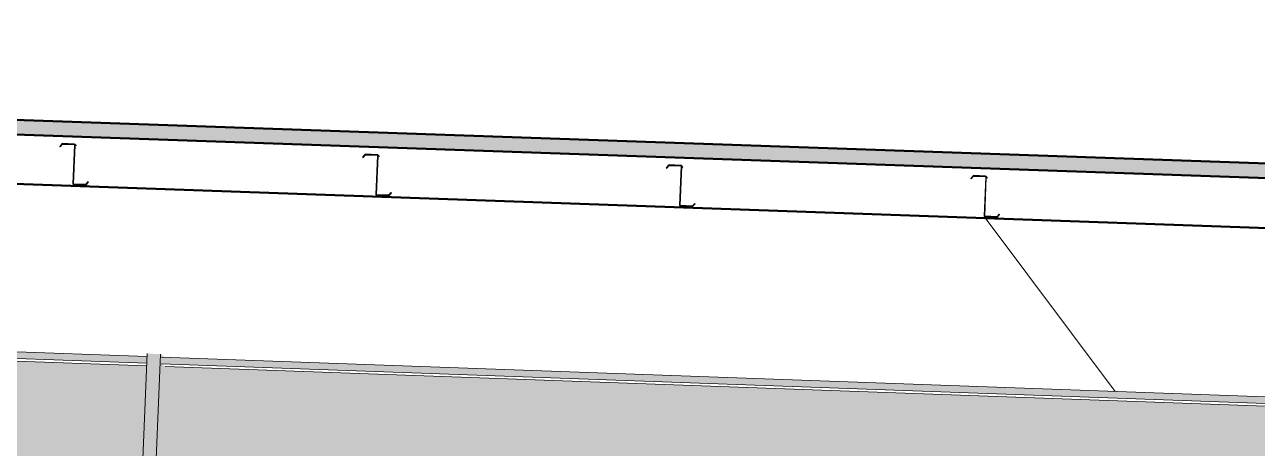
# Model space of a CAD drawing. Header units: inches. Extents: x 27328 to 52026, y -4075 to 4147.
# Drawn here: x 49625.2254 to 49625.38, y 60.161 to 60.2142 of the extents above; entities that cross this region are included whole.
import ezdxf

# ---------------------------------------------------------------- set-up
doc = ezdxf.new("R2010")
doc.units = ezdxf.units.IN
doc.header["$MEASUREMENT"] = 0
for name, color, linetype, lineweight in [('A-CLNG', 13, 'Continuous', 9), ('A-ROOF', 132, 'Continuous', 9), ('S-BEAM', 12, 'Continuous', 9)]:
    doc.layers.add(name, color=color, linetype=linetype, lineweight=lineweight)

# ---------------------------------------------------------------- blocks, each defined once
blk = doc.blocks.new('FP_201-mezzanine - perspective')
at = {"layer": 'S-BEAM'}
blk.add_line((23035.59593, 60.19783), (23035.596, 60.1979), dxfattribs=at)
blk = doc.blocks.new('FP_202-mezzanine - perspective')
at = {"layer": 'S-BEAM'}
for p, q in [((23035.63387, 60.19507), (23035.63395, 60.19514)), ((23035.63504, 60.19268), (23035.63511, 60.19275))]:
    blk.add_line(p, q, dxfattribs=at)
blk = doc.blocks.new('FP_203-mezzanine - perspective')
at = {"layer": 'S-BEAM'}
blk.add_line((23035.71025, 60.19406), (23035.71032, 60.19414), dxfattribs=at)

msp = doc.modelspace()

# ---------------------------------------------------------------- hatches: boundary and pattern name
at = {"layer": 'A-ROOF', "lineweight": 13}
msp.add_hatch(color=256, dxfattribs=at).paths.add_polyline_path([(49625.71782, 60.18305), (49625.71782, 60.18492), (49624.88371, 60.21417), (49624.88371, 60.21235), (49625.68325, 60.18426)], flags=0)
at = {"layer": 'S-BEAM'}
h = msp.add_hatch(color=256, dxfattribs=at)
h.paths.add_polyline_path([(49625.6167, 60.13394), (49625.61743, 60.13469), (49625.51341, 60.15266), (49625.44826, 60.1477), (49625.44823, 60.14685), (49625.51337, 60.1518), (49625.61666, 60.13395)], flags=0)
h.paths.add_polyline_path([(49625.44649, 60.1468), (49625.44653, 60.14766), (49625.24161, 60.14955), (49625.24158, 60.1487), (49625.44644, 60.1468)], flags=0)
h.paths.add_polyline_path([(49624.98979, 60.14867), (49625.10712, 60.16603), (49625.23977, 60.14883), (49625.23981, 60.14968), (49625.10712, 60.16689), (49624.98979, 60.14952)], flags=0)
h.paths.add_polyline_path([(49625.64198, 60.15717), (49625.6428, 60.158), (49625.61926, 60.15885), (49625.61926, 60.15799), (49625.64191, 60.15717)], flags=0)
h.paths.add_polyline_path([(49625.61747, 60.15805), (49625.61747, 60.15891), (49625.44898, 60.16499), (49625.44895, 60.16414), (49625.61355, 60.15819)], flags=0)
h.paths.add_polyline_path([(49625.44722, 60.1642), (49625.44725, 60.16505), (49625.24256, 60.17243), (49625.24252, 60.17159), (49625.44644, 60.16423)], flags=0)
h.paths.add_polyline_path([(49625.24072, 60.17165), (49625.24075, 60.1725), (49624.98979, 60.18155), (49624.98979, 60.18071), (49625.23972, 60.17169)], flags=0)
h.paths.add_polyline_path([(49624.98789, 60.18078), (49624.98789, 60.18162), (49624.95818, 60.18269), (49624.95818, 60.18185), (49624.98456, 60.1809)], flags=0)
h = msp.add_hatch(color=256, dxfattribs=at)
h.paths.add_polyline_path([(49625.61753, 60.1348), (49625.61926, 60.1366), (49625.61926, 60.15921), (49625.61753, 60.15927), (49625.61753, 60.13511)], flags=0)
h.paths.add_polyline_path([(49625.44815, 60.14555), (49625.44898, 60.16535), (49625.44727, 60.16541), (49625.44644, 60.14561)], flags=0)
h.paths.add_polyline_path([(49625.24141, 60.14748), (49625.24245, 60.1728), (49625.24077, 60.17286), (49625.23972, 60.14754)], flags=0)
h.paths.add_polyline_path([(49624.9879, 60.14753), (49624.98955, 60.14754), (49624.98955, 60.18192), (49624.9879, 60.18198), (49624.9879, 60.156)], flags=0)
h = msp.add_hatch(color=256, dxfattribs=at)
h.paths.add_polyline_path([(49625.64799, 59.96564), (49625.64799, 60.03398), (49625.64473, 60.03401), (49625.64205, 60.03415), (49625.63884, 60.03462), (49625.63761, 60.0349), (49625.63794, 60.03319), (49625.63794, 59.96565), (49625.64741, 59.96564)], flags=0)
h.paths.add_polyline_path([(49624.96892, 59.96699), (49624.96892, 60.03252), (49624.9799, 60.09279), (49624.9783, 60.09278), (49624.97752, 60.09292), (49624.97759, 60.0939), (49624.96448, 60.09386), (49624.96384, 60.09397), (49624.96384, 60.09418), (49624.97762, 60.09423), (49624.97809, 60.10053), (49624.96444, 60.10049), (49624.96384, 60.1006), (49624.96384, 60.10081), (49624.97811, 60.10086), (49624.98158, 60.14726), (49624.96008, 60.14715), (49624.96008, 59.967), (49624.96072, 59.967)], flags=0)
h.paths.add_polyline_path([(49625.64799, 60.0604), (49625.64799, 60.12862), (49625.63581, 60.12856), (49625.63533, 60.12755), (49625.63436, 60.1262), (49625.6333, 60.12513), (49625.63008, 60.12233), (49625.63086, 60.12193), (49625.63342, 60.12032), (49625.63585, 60.1185), (49625.63811, 60.1164), (49625.63993, 60.11445), (49625.6419, 60.11178), (49625.64344, 60.10929), (49625.64468, 60.1068), (49625.64587, 60.1035), (49625.64658, 60.10111), (49625.64704, 60.09842), (49625.64727, 60.09644), (49625.64742, 60.09374), (49625.64743, 60.06426), (49625.64754, 60.06223), (49625.64797, 60.06049)], flags=0)
h.paths.add_polyline_path([(49625.63101, 60.06798), (49625.631, 60.0938), (49625.63091, 60.09585), (49625.63017, 60.0988), (49625.62927, 60.10086), (49625.62826, 60.10263), (49625.62826, 60.10069), (49625.62827, 60.09644), (49625.62827, 60.08171), (49625.63082, 60.06895)], flags=0)
h.paths.add_polyline_path([(49625.6361, 60.12934), (49625.64799, 60.12941), (49625.64799, 60.15233), (49625.64533, 60.14979), (49625.64159, 60.14977), (49625.64159, 60.14999), (49625.64339, 60.15175), (49625.64339, 60.15634), (49625.64314, 60.15656), (49625.64159, 60.15655), (49625.64159, 60.15677), (49625.64166, 60.15684), (49625.61926, 60.15765), (49625.61926, 60.1366), (49625.62158, 60.13897), (49625.62288, 60.13988), (49625.62443, 60.14058), (49625.62586, 60.14097), (49625.62744, 60.14111), (49625.62908, 60.14097), (49625.63056, 60.14058), (49625.632, 60.13992), (49625.6334, 60.13892), (49625.63447, 60.13784), (49625.63533, 60.13662), (49625.63601, 60.13519), (49625.63642, 60.13367), (49625.63654, 60.13194), (49625.63639, 60.13042), (49625.63612, 60.1294)], flags=0)
h.paths.add_polyline_path([(49625.6172, 60.13474), (49625.6172, 60.15772), (49625.44903, 60.1638), (49625.44836, 60.14772), (49625.51341, 60.15266), (49625.61703, 60.13476)], flags=0)
h.paths.add_polyline_path([(49625.44653, 60.14766), (49625.4472, 60.16386), (49625.24303, 60.17123), (49625.24213, 60.14955), (49625.44644, 60.14766)], flags=0)
h.paths.add_polyline_path([(49624.96008, 60.14795), (49624.98164, 60.14806), (49624.98231, 60.157), (49624.98789, 60.15644), (49624.98789, 60.18045), (49624.96008, 60.18142), (49624.96018, 60.17994), (49624.96008, 60.17998), (49624.96008, 60.14809)], flags=0)
h.paths.add_polyline_path([(49625.23981, 60.14969), (49625.2407, 60.17132), (49624.9908, 60.18034), (49624.9908, 60.15615), (49625.01679, 60.15352), (49625.10712, 60.16689), (49625.23972, 60.1497)], flags=0)
msp.add_hatch(color=256, dxfattribs=at).paths.add_polyline_path([(49625.24279, 60.14665), (49625.24285, 60.14801), (49625.24273, 60.14801), (49625.24158, 60.14871), (49625.24161, 60.14955), (49625.24213, 60.14956), (49625.24303, 60.17123), (49625.24252, 60.17159), (49625.24256, 60.17243), (49625.24299, 60.17242), (49625.24245, 60.1728), (49625.24141, 60.14748), (49625.24229, 60.14695)], flags=0)

# ---------------------------------------------------------------- linework, layer by layer
at = {"layer": 'A-CLNG', "lineweight": 50}
msp.add_line((49624.89221, 60.2059), (49625.66947, 60.17843), dxfattribs=at)
at = {"layer": 'A-ROOF', "lineweight": 50}
for p, q in [((49625.71782, 60.18492), (49624.88371, 60.21417)), ((49624.88371, 60.21235), (49625.71782, 60.18305))]:
    msp.add_line(p, q, dxfattribs=at)
at = {"layer": 'S-BEAM', "lineweight": 30}
for p, q in [((49625.23012, 60.19923), (49625.2298, 60.19887)), ((49625.2298, 60.19887), (49625.22985, 60.19882)), ((49625.22985, 60.19882), (49625.23015, 60.19915)), ((49625.23162, 60.19917), (49625.23012, 60.19923)), ((49625.23015, 60.19915), (49625.23162, 60.1991)), ((49625.23166, 60.19905), (49625.23146, 60.19419)), ((49625.23153, 60.19419), (49625.23173, 60.19905)), ((49625.26812, 60.19789), (49625.2678, 60.19753)), ((49625.2678, 60.19753), (49625.26785, 60.19749)), ((49625.26785, 60.19749), (49625.26815, 60.19782)), ((49625.26962, 60.19784), (49625.26812, 60.19789)), ((49625.26815, 60.19782), (49625.26962, 60.19777)), ((49625.26967, 60.19771), (49625.26946, 60.19285)), ((49625.26953, 60.19284), (49625.26974, 60.19771)), ((49625.30622, 60.19655), (49625.3059, 60.19619)), ((49625.3059, 60.19619), (49625.30595, 60.19615)), ((49625.30595, 60.19615), (49625.30625, 60.19648)), ((49625.30772, 60.1965), (49625.30622, 60.19655)), ((49625.30625, 60.19648), (49625.30772, 60.19643)), ((49625.30777, 60.19637), (49625.30757, 60.1915)), ((49625.30764, 60.1915), (49625.30784, 60.19637)), ((49625.30776, 60.19641), (49625.30777, 60.19637)), ((49625.23157, 60.19406), (49625.23307, 60.19401)), ((49625.23304, 60.19408), (49625.23158, 60.19413)), ((49625.23334, 60.19441), (49625.23304, 60.19408)), ((49625.23307, 60.19401), (49625.23339, 60.19437)), ((49625.23339, 60.19437), (49625.23334, 60.19441)), ((49625.34442, 60.19521), (49625.3441, 60.19485)), ((49625.3441, 60.19485), (49625.34415, 60.1948)), ((49625.34415, 60.1948), (49625.34445, 60.19514)), ((49625.34593, 60.19515), (49625.34442, 60.19521)), ((49625.34445, 60.19514), (49625.34593, 60.19508)), ((49625.34597, 60.19503), (49625.34577, 60.19015)), ((49625.34584, 60.19015), (49625.34604, 60.19503)), ((49625.27105, 60.19274), (49625.26958, 60.19279)), ((49625.26958, 60.19272), (49625.27108, 60.19267)), ((49625.27135, 60.19307), (49625.27105, 60.19274)), ((49625.27108, 60.19267), (49625.2714, 60.19302)), ((49625.2714, 60.19302), (49625.27135, 60.19307)), ((49625.30916, 60.19139), (49625.30768, 60.19145)), ((49625.30768, 60.19138), (49625.30919, 60.19132)), ((49625.30946, 60.19173), (49625.30916, 60.19139)), ((49625.30919, 60.19132), (49625.30951, 60.19168)), ((49625.30951, 60.19168), (49625.30946, 60.19173)), ((49625.34736, 60.19004), (49625.34588, 60.1901)), ((49625.34588, 60.19003), (49625.34739, 60.18997)), ((49625.34766, 60.19038), (49625.34736, 60.19004)), ((49625.34739, 60.18997), (49625.34772, 60.19033)), ((49625.34772, 60.19033), (49625.34766, 60.19038))]:
    msp.add_line(p, q, dxfattribs=at)
at = {"layer": 'S-BEAM'}
for p, q in [((49625.23169, 60.19915), (49625.2319, 60.19898)), ((49625.2697, 60.1978), (49625.2699, 60.19762)), ((49625.30781, 60.19646), (49625.30799, 60.19625)), ((49625.23176, 60.1939), (49625.23151, 60.19409)), ((49625.34602, 60.1951), (49625.34618, 60.19488)), ((49625.26973, 60.19256), (49625.26951, 60.19275)), ((49625.30779, 60.19121), (49625.3076, 60.19141)), ((49625.36221, 60.16812), (49625.34579, 60.19007)), ((49625.24075, 60.1725), (49624.98979, 60.18155)), ((49624.98979, 60.18071), (49625.24072, 60.17165)), ((49625.2407, 60.17132), (49624.9908, 60.18034)), ((49625.24077, 60.17286), (49625.23972, 60.14754)), ((49625.24141, 60.14748), (49625.24245, 60.1728)), ((49625.44725, 60.16505), (49625.24256, 60.17243)), ((49625.24252, 60.17159), (49625.44722, 60.1642)), ((49625.4472, 60.16386), (49625.24303, 60.17123))]:
    msp.add_line(p, q, dxfattribs=at)
at = {"layer": 'S-BEAM', "lineweight": 30}
for points in [[(49625.23173, 60.19905, 0), (49625.2317, 60.19913, 0), (49625.23162, 60.19917, 0)], [(49625.23164, 60.19909, 0), (49625.23165, 60.19909, 0), (49625.23166, 60.19905, 0)], [(49625.26974, 60.19771, 0), (49625.2697, 60.1978, 0), (49625.26962, 60.19784, 0)], [(49625.26965, 60.19775, 0), (49625.26965, 60.19775, 0), (49625.26967, 60.19771, 0)], [(49625.30784, 60.19637, 0), (49625.30781, 60.19646, 0), (49625.30772, 60.1965, 0)], [(49625.23146, 60.19419, 0), (49625.23149, 60.1941, 0), (49625.23157, 60.19406, 0)], [(49625.23158, 60.19413, 0), (49625.23154, 60.19415, 0), (49625.23153, 60.19419, 0)], [(49625.34604, 60.19503, 0), (49625.34601, 60.19512, 0), (49625.34593, 60.19515, 0)], [(49625.34593, 60.19508, 0), (49625.34596, 60.19507, 0), (49625.34597, 60.19503, 0)], [(49625.26946, 60.19285, 0), (49625.2695, 60.19276, 0), (49625.26958, 60.19272, 0)], [(49625.26958, 60.19279, 0), (49625.26955, 60.19281, 0), (49625.26953, 60.19284, 0)], [(49625.30757, 60.1915, 0), (49625.3076, 60.19141, 0), (49625.30768, 60.19138, 0)], [(49625.30768, 60.19145, 0), (49625.30765, 60.19146, 0), (49625.30764, 60.1915, 0)], [(49625.34577, 60.19015, 0), (49625.3458, 60.19006, 0), (49625.34588, 60.19003, 0)], [(49625.34588, 60.1901, 0), (49625.34585, 60.19011, 0), (49625.34585, 60.19011, 0)]]:
    msp.add_polyline3d(points, dxfattribs=at)

# ---------------------------------------------------------------- block references
at = {"layer": 'S-BEAM'}
for name in ['FP_201-mezzanine - perspective', 'FP_202-mezzanine - perspective', 'FP_203-mezzanine - perspective']:
    msp.add_blockref(name, (26589.63568, 0), dxfattribs=at)

doc.saveas('drawing.dxf')
